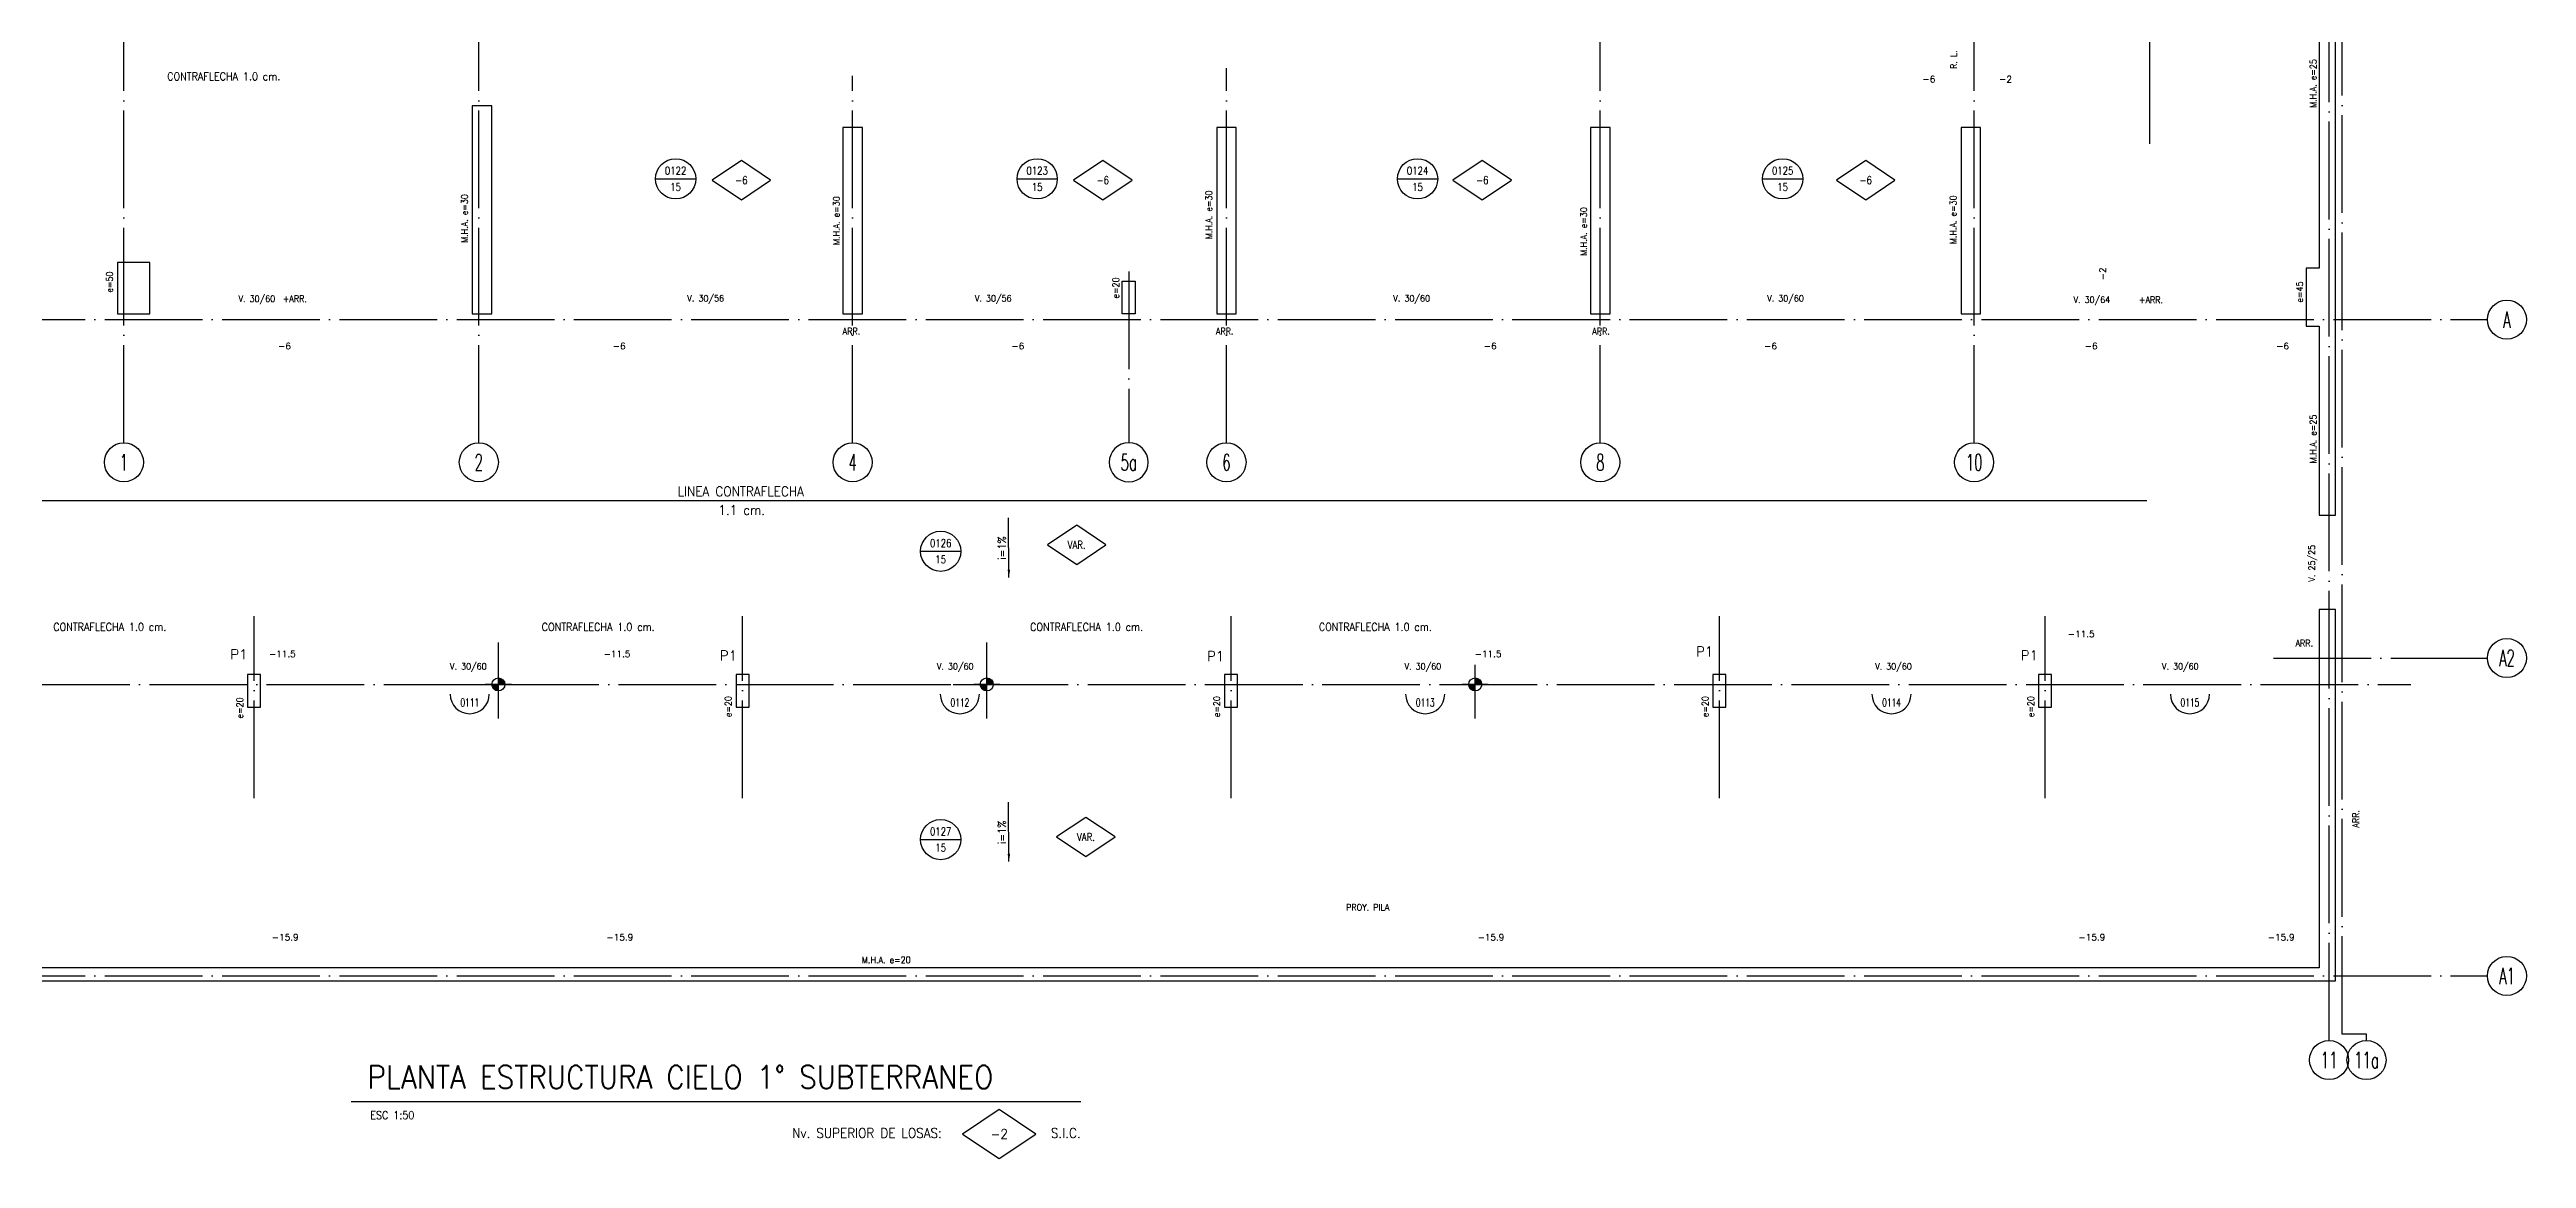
# Model space of a CAD drawing. Extents: x 461 to 13196, y 3575 to 17439.
# Drawn here: x 3687 to 7491, y 3575 to 5277 of the extents above; entities that cross this region are included whole.
import ezdxf
from ezdxf.enums import TextEntityAlignment as Align

# ---------------------------------------------------------------- set-up
doc = ezdxf.new("R2010")
doc.units = 0
doc.header["$LTSCALE"] = 60
doc.linetypes.add('EJES', pattern=[3, 2.5, -0.25, 0, -0.25])
doc.layers.get('0').update_dxf_attribs({"linetype": 'CONTINUOUS'})
for name, color, linetype in [('EJES', 1, 'EJES'), ('MUROS', 4, 'CONTINUOUS'), ('TEXTO', 3, 'CONTINUOUS'), ('TEXTOS', 2, 'CONTINUOUS'), ('TITULO', 6, 'CONTINUOUS')]:
    doc.layers.add(name, color=color, linetype=linetype)
doc.styles.add('COTAS', font='romans.shx', dxfattribs={"width": 0.9})
doc.styles.add('ROMANS', font='romans.shx', dxfattribs={"width": 0.9, "height": 10})
doc.dimstyles.new('50', dxfattribs={"dimtxt": 10, "dimasz": 1, "dimexe": 15, "dimexo": 0, "dimgap": 6, "dimtad": 1, "dimdec": 8, "dimdsep": 46, "dimtxsty": 'COTAS', "dimblk": '$COTA$', "dimcen": 0.09, "dimdle": 10, "dimclrd": 256, "dimclre": 256, "dimclrt": 2, "dimadec": 0, "dimazin": 0, "dimtfac": 1, "dimtdec": 8, "dimtmove": 0, "dimatfit": 2, "dimfxl": 35, "dimfxlon": 1, "dimtolj": 1, "dimarcsym": 0})

# ---------------------------------------------------------------- blocks, each defined once
blk = doc.blocks.new('$EJE$')
at = {"color": 6}
blk.add_circle((0, 0), 30, dxfattribs=at)
at = {"color": 6, "style": 'COTAS', "width": 0.6}
blk.add_attdef('EJE', text='', height=25, dxfattribs=at).set_placement((0, 0), align=Align.MIDDLE)
blk = doc.blocks.new('*U8')
at = {"layer": 'TITULO', "color": 7}
blk.add_line((0, 0), (1120.6, 0), dxfattribs=at)
at = {"layer": 'TITULO', "color": 1}
blk.add_lwpolyline([(1051.4, -50), (995.2, -12.5), (938.9, -50), (995.2, -87.5)], close=True, dxfattribs=at)
at = {"color": 2, "style": 'COTAS', "width": 0.9}
blk.add_attdef('ESCALA', (29.5, -27), '', height=12, dxfattribs=at)
at = {"layer": 'TITULO', "color": 7, "style": 'COTAS', "width": 0.9}
blk.add_attdef('TITULO', (25, 20), '', height=35, dxfattribs=at)
at = {"layer": 'TITULO', "color": 2, "style": 'COTAS', "width": 0.9}
blk.add_attdef('NV_LOSAS', text='', height=15, dxfattribs=at).set_placement((434.5, -56), align=Align.RIGHT)
blk.add_attdef('NIVEL', text='', height=15, dxfattribs=at).set_placement((522.8, -50), align=Align.MIDDLE)
blk.add_attdef('SIC', (602, -56), '', height=15, dxfattribs=at)
blk = doc.blocks.new('LOSA')
at = {"color": 6, "linetype": 'Continuous'}
blk.add_line((-30.9, 0), (30.9, 0), dxfattribs=at)
at = {"color": 3, "linetype": 'Continuous'}
blk.add_circle((0, 0), 30.9, dxfattribs=at)
at = {"color": 2, "style": 'COTAS', "width": 0.8}
for tag, p in [('NUMERO', (0, 12.5)), ('E', (0, -12.5))]:
    blk.add_attdef(tag, text='', height=12, dxfattribs=at).set_placement(p, align=Align.MIDDLE)
blk = doc.blocks.new('$COTA$')
blk = doc.blocks.new('NIV')
at = {"color": 1}
blk.add_lwpolyline([(45, 0), (0, 30), (-45, 0), (0, -30)], close=True, dxfattribs=at)
at = {"color": 3, "style": 'COTAS', "width": 0.8}
blk.add_attdef('NIVEL', text='', height=12, dxfattribs=at).set_placement((0, 0), align=Align.MIDDLE)
blk = doc.blocks.new('$VIGA$')
at = {"color": 2}
blk.add_arc((0, 0), 30, 180, 0, dxfattribs=at)
at = {"color": 3, "style": 'COTAS', "width": 0.7}
blk.add_attdef('NUMERO', text='', height=12, rotation=360, dxfattribs=at).set_placement((0.1, -12.8), align=Align.MIDDLE)
blk = doc.blocks.new('*U327')
at = {"layer": 'TEXTO', "linetype": 'Continuous'}
for points in [[(-0.1, 0), (0, 0), (-0.071, 0.071)], [(0, 0.1), (-0.071, 0.071), (0, 0)], [(0.1, 0), (0, 0), (0.071, -0.071)], [(0, -0.1), (0.071, -0.071), (0, 0)]]:
    blk.add_solid(points, dxfattribs=at)
blk = doc.blocks.new('PUNTO')
at = {"layer": 'TEXTO', "color": 3, "linetype": 'Continuous'}
for p, q in [((-0.2, 0), (0.2, 0)), ((0, -0.2), (0, 0.2))]:
    blk.add_line(p, q, dxfattribs=at)
blk.add_circle((0, 0), 0.1, dxfattribs=at)
blk.add_blockref('*U327', (0, 0), dxfattribs=at)

msp = doc.modelspace()

# ---------------------------------------------------------------- linework, layer by layer
for p, q in [((6912.5, 5132.7), (6912.5, 6148.7)), ((3019, 4585.2), (6907.5, 4585.2))]:
    msp.add_line(p, q)
at = {"layer": 'EJES'}
for p, q in [((3801.5, 5247.7), (3801.5, 5364.4)), ((4376.5, 4250.2), (4376.5, 4366.9)), ((5126.5, 4250.2), (5126.5, 4366.9)), ((5876.5, 4250.2), (5876.5, 4332.7))]:
    msp.add_line(p, q, dxfattribs=at)
for points in [[(7187.5, 3756), (7187.5, 7553.2)], [(7245, 3756), (7245, 3766), (7207.5, 3766), (7207.5, 7543.2), (7245, 7543.2), (7245, 7553.2)], [(3801.5, 4673.7), (3801.5, 6595.7)], [(4346.5, 4673.7), (4346.5, 6595.7)], [(6068.5, 4673.7), (6068.5, 6595.7)], [(6642.5, 4673.7), (6642.5, 6595.7)], [(5494.5, 4673.7), (5494.5, 5248.9)], [(4920.5, 4673.7), (4920.5, 5237)], [(5344.5, 4936.7), (5344.5, 4673.7)], [(2511.5, 4862.7), (7430.6, 4862.7)], [(4001.5, 4128.2), (4001.5, 4407.6)], [(4751.5, 4128.2), (4751.5, 4407.6)], [(5501.5, 4128.2), (5501.5, 4407.6)], [(6251.5, 4128.2), (6251.5, 4407.6)], [(6751.5, 4128.2), (6751.5, 4407.6)], [(7102.1, 4343.2), (7430.6, 4343.2)], [(2579.9, 4302.7), (7313.3, 4302.7)], [(4325.1, 4302.7), (4430.3, 4302.7)], [(5075.1, 4302.7), (5180.3, 4302.7)], [(5825.1, 4302.7), (5930.3, 4302.7)], [(2511.5, 3855.2), (7430.6, 3855.2)]]:
    msp.add_lwpolyline(points, dxfattribs=at)
at = {"layer": 'MUROS'}
for points in [[(7197.5, 6758.7), (7172.5, 6758.7), (7172.5, 6428.7), (7152.5, 6428.7), (7152.5, 6339.7), (7172.5, 6339.7), (7172.5, 5667.7), (7152.5, 5667.7), (7152.5, 5587.7), (7172.5, 5587.7), (7172.5, 4941.7), (7152.5, 4941.7), (7152.5, 4852.7), (7172.5, 4852.7), (7172.5, 4562.7), (7197.5, 4562.7)], [(4336.5, 4871.7), (4366.5, 4871.7), (4366.5, 5191.2), (4336.5, 5191.2)], [(4935.5, 5157.7), (4905.5, 5157.7), (4905.5, 4871.7), (4935.5, 4871.7)], [(5509.5, 5157.7), (5479.5, 5157.7), (5479.5, 4871.7), (5509.5, 4871.7)], [(6083.5, 5157.7), (6053.5, 5157.7), (6053.5, 4871.7), (6083.5, 4871.7)], [(6652.5, 5157.7), (6622.5, 5157.7), (6622.5, 4871.7), (6652.5, 4871.7)], [(3841.5, 4950.7), (3791.5, 4950.7), (3791.5, 4871.7), (3841.5, 4871.7)], [(5354.5, 4921.7), (5354.5, 4871.7), (5334.5, 4871.7), (5334.5, 4921.7)], [(4011.5, 4267.7), (4011.5, 4317.7), (3991.5, 4317.7), (3991.5, 4267.7)], [(4761.5, 4267.7), (4761.5, 4317.7), (4741.5, 4317.7), (4741.5, 4267.7)], [(5511.5, 4267.7), (5511.5, 4317.7), (5491.5, 4317.7), (5491.5, 4267.7)], [(6261.5, 4267.7), (6261.5, 4317.7), (6241.5, 4317.7), (6241.5, 4267.7)], [(6761.5, 4267.7), (6761.5, 4317.7), (6741.5, 4317.7), (6741.5, 4267.7)]]:
    msp.add_lwpolyline(points, close=True, dxfattribs=at)
msp.add_lwpolyline([(2726.5, 3847.7), (7197.5, 3847.7), (7197.5, 4417.7), (7172.5, 4417.7), (7172.5, 3867.7), (2751.5, 3867.7)], dxfattribs=at)

# ---------------------------------------------------------------- block references
for name, p, values in [('LOSA', (4648.7, 5078.9), {'NUMERO': '0122', 'E': '15'}), ('NIV', (4749.6, 5076.9), {'NIVEL': '-6'}), ('LOSA', (5203.8, 5078.9), {'NUMERO': '0123', 'E': '15'}), ('NIV', (5304.6, 5076.9), {'NIVEL': '-6'}), ('LOSA', (5787.9, 5078.9), {'NUMERO': '0124', 'E': '15'}), ('NIV', (5887.3, 5076.9), {'NIVEL': '-6'}), ('LOSA', (6348.5, 5078.9), {'NUMERO': '0125', 'E': '15'}), ('NIV', (6476, 5076.9), {'NIVEL': '-6'}), ('$EJE$', (7460.6, 4862.7), {'EJE': 'A'}), ('$EJE$', (3801.5, 4643.7), {'EJE': '1'}), ('$EJE$', (4346.5, 4643.7), {'EJE': '2'}), ('$EJE$', (4920.5, 4643.7), {'EJE': '4'}), ('$EJE$', (5494.5, 4643.7), {'EJE': '6'}), ('$EJE$', (6068.5, 4643.7), {'EJE': '8'}), ('$EJE$', (6642.5, 4643.7), {'EJE': '10'}), ('LOSA', (5055.7, 4507.1), {'NUMERO': '0126', 'E': '15'}), ('NIV', (5264.5, 4517), {'NIVEL': 'VAR.'}), ('$EJE$', (7460.6, 4343.2), {'EJE': 'A2'}), ('$VIGA$', (4332.5, 4287.7), {'NUMERO': '0111'}), ('$VIGA$', (5085.1, 4287.7), {'NUMERO': '0112'}), ('$VIGA$', (5799.6, 4287.7), {'NUMERO': '0113'}), ('$VIGA$', (6515.6, 4287.7), {'NUMERO': '0114'}), ('$VIGA$', (6973.8, 4287.7), {'NUMERO': '0115'}), ('LOSA', (5055.7, 4064.5), {'NUMERO': '0127', 'E': '15'}), ('NIV', (5278.7, 4068.5), {'NIVEL': 'VAR.'}), ('$EJE$', (7460.6, 3855.2), {'EJE': 'A1'}), ('$EJE$', (7187.5, 3726), {'EJE': '11'}), ('$EJE$', (7245, 3726), {'EJE': '11a'})]:
    msp.add_blockref(name, p).add_auto_attribs(values)
ref = msp.add_blockref('$EJE$', (5344.5, 4643.7), dxfattribs=dict(xscale=-1, rotation=180))
ref.add_attrib('EJE', '5a', dxfattribs={"color": 6, "height": 25, "style": 'COTAS', "width": 0.6}).set_placement((5344.5, 4643.7), align=Align.MIDDLE)
ref = msp.add_blockref('*U8', (4150.4, 3662.4))
ref.add_attrib('TITULO', 'PLANTA ESTRUCTURA CIELO 1° SUBTERRANEO', (4175.4, 3682.4), dxfattribs={"layer": 'TITULO', "color": 7, "height": 35, "style": 'COTAS', "width": 0.9})
ref.add_attrib('NIVEL', '-2', dxfattribs={"layer": 'TITULO', "color": 2, "height": 15, "style": 'COTAS', "width": 0.9}).set_placement((5145.6, 3612.4), align=Align.MIDDLE)
ref.add_attrib('NV_LOSAS', 'Nv. SUPERIOR DE LOSAS:', dxfattribs={"layer": 'TITULO', "color": 2, "height": 15, "style": 'COTAS', "width": 0.9}).set_placement((5057.4, 3606.4), align=Align.RIGHT)
ref.add_attrib('SIC', 'S.I.C.', (5224.9, 3606.4), dxfattribs={"layer": 'TITULO', "color": 2, "height": 15, "style": 'COTAS', "width": 0.9})
ref.add_attrib('ESCALA', 'ESC 1:50', (4179.9, 3635.4), dxfattribs={"color": 2, "height": 12, "style": 'COTAS', "width": 0.9})
at = {"layer": 'TEXTO', "color": 3, "xscale": 100, "yscale": 100, "zscale": 100, "rotation": 90}
for p in [(4376.5, 4302.7), (5126.5, 4302.7), (5876.5, 4302.7)]:
    msp.add_blockref('PUNTO', p, dxfattribs=at)

# ---------------------------------------------------------------- texts
at = {"layer": 'TEXTOS', "style": 'ROMANS', "width": 0.9}
for s, height, rotation, p in [('R. L.', 10, 90, (6611.2, 5261.8)), ('M.H.A. e=25', 10, 90, (7163, 5225.2)), ('M.H.A. e=30', 10, 90, (5467.5, 5023.5)), ('M.H.A. e=30', 10, 90, (4324.5, 5017.9)), ('M.H.A. e=30', 10, 90, (4895.5, 5014.7)), ('M.H.A. e=30', 10, 90, (6043, 4997.9)), ('M.H.A. e=30', 10, 90, (6610.4, 5016.1)), ('e=50', 10, 90, (3779.5, 4920.4)), (' e=20', 10, 90, (5324.5, 4908.3)), ('e=45', 10, 90, (7142.4, 4905.1)), ('M.H.A. e=25', 10, 90, (7163, 4679.5)), ('i=1%', 12, 90.5729, (5149.4, 4512)), ('V. 25/25', 10, 90, (7161.6, 4488.7)), ('e=20', 10, 90, (3979.5, 4266.6)), ('e=20', 10, 90, (4729.5, 4268.6)), ('e=20', 10, 90, (5479.5, 4268.6)), ('e=20', 10, 90, (6229.5, 4268.6)), ('e=20', 10, 90, (6729.5, 4268.6)), ('ARR.', 10, 90, (7228.6, 4096.2)), ('i=1%', 12, 90.5729, (5149.4, 4075.5))]:
    msp.add_text(s, height=height, rotation=rotation, dxfattribs=at).set_placement(p, align=Align.MIDDLE)
for s, height, p in [('CONTRAFLECHA 1.0 cm.', 12, (3954.8, 5236.1)), ('V. 30/60', 10, (4005.7, 4894.1)), ('+ARR.', 10, (4064, 4894.8)), ('V. 30/56', 10, (4694.9, 4894.7)), ('V. 30/56', 10, (5136.4, 4894.7)), ('V. 30/60', 10, (5778.9, 4894.7)), ('V. 30/60', 10, (6352.9, 4894.7)), ('V. 30/64', 10, (6823.3, 4892.6)), ('+ARR.', 10, (6914, 4893.1)), ('ARR.', 10, (4918.7, 4844.9)), ('ARR.', 10, (5491.8, 4844.9)), ('ARR.', 10, (6069.6, 4844.9)), ('LINEA CONTRAFLECHA ', 15, (4753.4, 4599, 0)), ('1.1 cm.', 15, (4750.2, 4570.4, 0)), ('CONTRAFLECHA 1.0 cm.', 12, (3779.8, 4391)), ('CONTRAFLECHA 1.0 cm.', 12, (4529.8, 4391)), ('CONTRAFLECHA 1.0 cm.', 12, (5279.8, 4391)), ('CONTRAFLECHA 1.0 cm.', 12, (5723.1, 4391)), ('V. 30/60', 10, (4330.4, 4329.7)), ('V. 30/60', 10, (5078, 4329.7)), ('V. 30/60', 10, (5796.1, 4329.7)), ('V. 30/60', 10, (6518.7, 4329.7)), ('V. 30/60', 10, (6959.1, 4329.7)), ('ARR.', 10, (7149.4, 4366)), ('PROY. PILA', 10, (5711.3, 3960.4)), ('M.H.A. e=20', 10, (4972.2, 3879.7))]:
    msp.add_text(s, height=height, dxfattribs=at).set_placement(p, align=Align.MIDDLE)
at = {"layer": 'TEXTOS', "color": 2, "style": 'ROMANS'}
for s, height, p in [('-6', 10, (6573.1, 5232)), ('-2', 10, (6690.8, 5231.9)), ('-6', 10, (4048.1, 4822.2)), ('-6', 10, (4562, 4822.2)), ('-6', 10, (5174.1, 4822.2)), ('-6', 10, (5899.5, 4822.2)), ('-6', 10, (6330, 4822.2)), ('-6', 10, (6822.2, 4822.2)), ('-6', 10, (7116.2, 4822.2)), ('-11.5', 10, (6806.9, 4380.1)), ('P1', 15, (3978.1, 4348.8)), ('-11.5', 10, (4044.8, 4349.5)), ('-11.5', 10, (4558.7, 4349.5)), ('P1', 15, (4729.8, 4347.1)), ('P1', 15, (5477.8, 4346.1)), ('-11.5', 10, (5896.2, 4349.5)), ('P1', 15, (6228.8, 4353.3)), ('P1', 15, (6727.3, 4347.4)), ('-15.9', 10, (4049.2, 3914.5)), ('-15.9', 10, (4563.1, 3914.5)), ('-15.9', 10, (5900.6, 3914.5)), ('-15.9', 10, (6823.3, 3914.5)), ('-15.9', 10, (7113.9, 3914.5))]:
    msp.add_text(s, height=height, dxfattribs=at).set_placement(p, align=Align.MIDDLE)
msp.add_text('-2', height=10, rotation=90, dxfattribs=at).set_placement((6839.9, 4933), align=Align.MIDDLE)

# ---------------------------------------------------------------- leaders
at = {"layer": 'TEXTO', "color": 3}
for points in [[(5160.5, 4467), (5159.6, 4558.6)], [(5160.5, 4030.6), (5159.6, 4122.1)]]:
    msp.add_leader(points, dimstyle='50', override={"dimasz": 12, "dimtad": 0, "dimclrd": 3}, dxfattribs=at)

doc.saveas('drawing.dxf')
